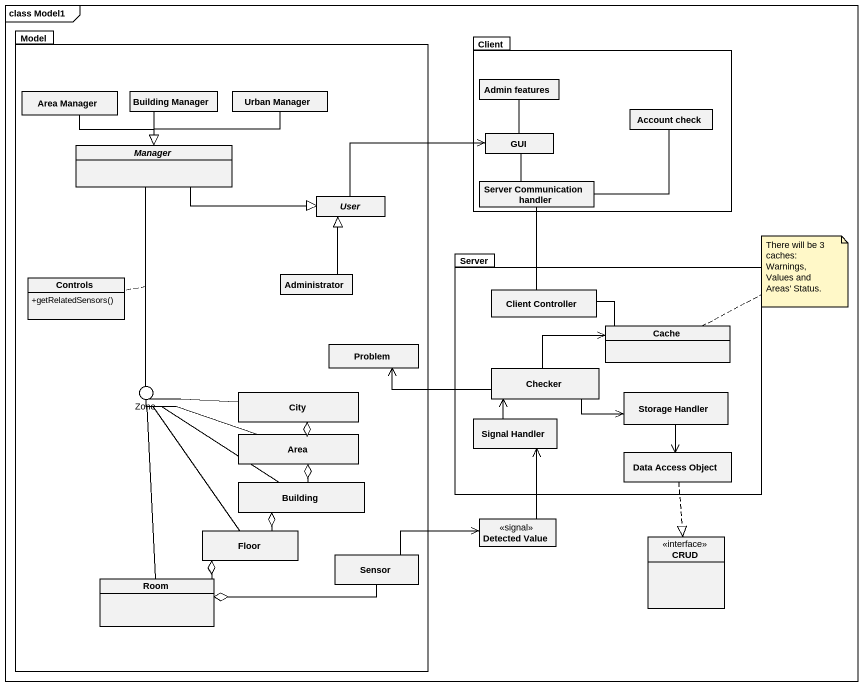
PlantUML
@startuml
mainframe class Model1
allowmixing
hide circle
hide empty members
skinparam classAttributeIconSize 0
package Model {
  class "Area Manager" as Area_Manager
  class "Building Manager" as Building_Manager
  class "Urban Manager" as Urban_Manager
  abstract class Manager
  abstract class User
  class Controls {
    +getRelatedSensors()
  }
  class Administrator
  class Problem
  class City
  class Area
  class Building
  class Floor
  class Room
  class Sensor
}
package Client {
  class "Admin features" as Admin_features
  class "Account check" as Account_check
  class GUI
  class "Server Communication handler" as Server_Communication_handler
}
package Server {
  class "Client Controller" as Client_Controller
  class Cache
  class Checker
  class "Signal Handler" as Signal_Handler
  class "Storage Handler" as Storage_Handler
  class "Data Access Object" as Data_Access_Object
}
() Zone
class "Detected Value" as Detected_Value <<signal>>
interface CRUD
Model -left- Zone
Admin_features -- GUI
Area_Manager --|> Manager
Building_Manager --|> Manager
Urban_Manager -left-|> Manager
Manager -right-|> User
Manager -- Zone
Server_Communication_handler -right- Account_check
Server_Communication_handler -up- GUI
User -right-> GUI
Administrator -up-|> User
Client_Controller -up- Server_Communication_handler
Cache -left- Client_Controller
Checker -left-> Problem
Checker -right-> Cache
Checker -right-> Storage_Handler
City -left- Zone
City o-- Area
Signal_Handler -up-> Checker
Storage_Handler --> Data_Access_Object
Area -left- Zone
Area o-- Building
Data_Access_Object ..|> CRUD
Building -up- Zone
Building o-- Floor
Floor -up- Zone
Floor o-- Room
Detected_Value -up-> Signal_Handler
Room -up- Zone
Room o-right- Sensor
Sensor -right-> Detected_Value
note right of Cache : There will be 3 caches: Warnings, Values and Areas' Status.
@enduml
